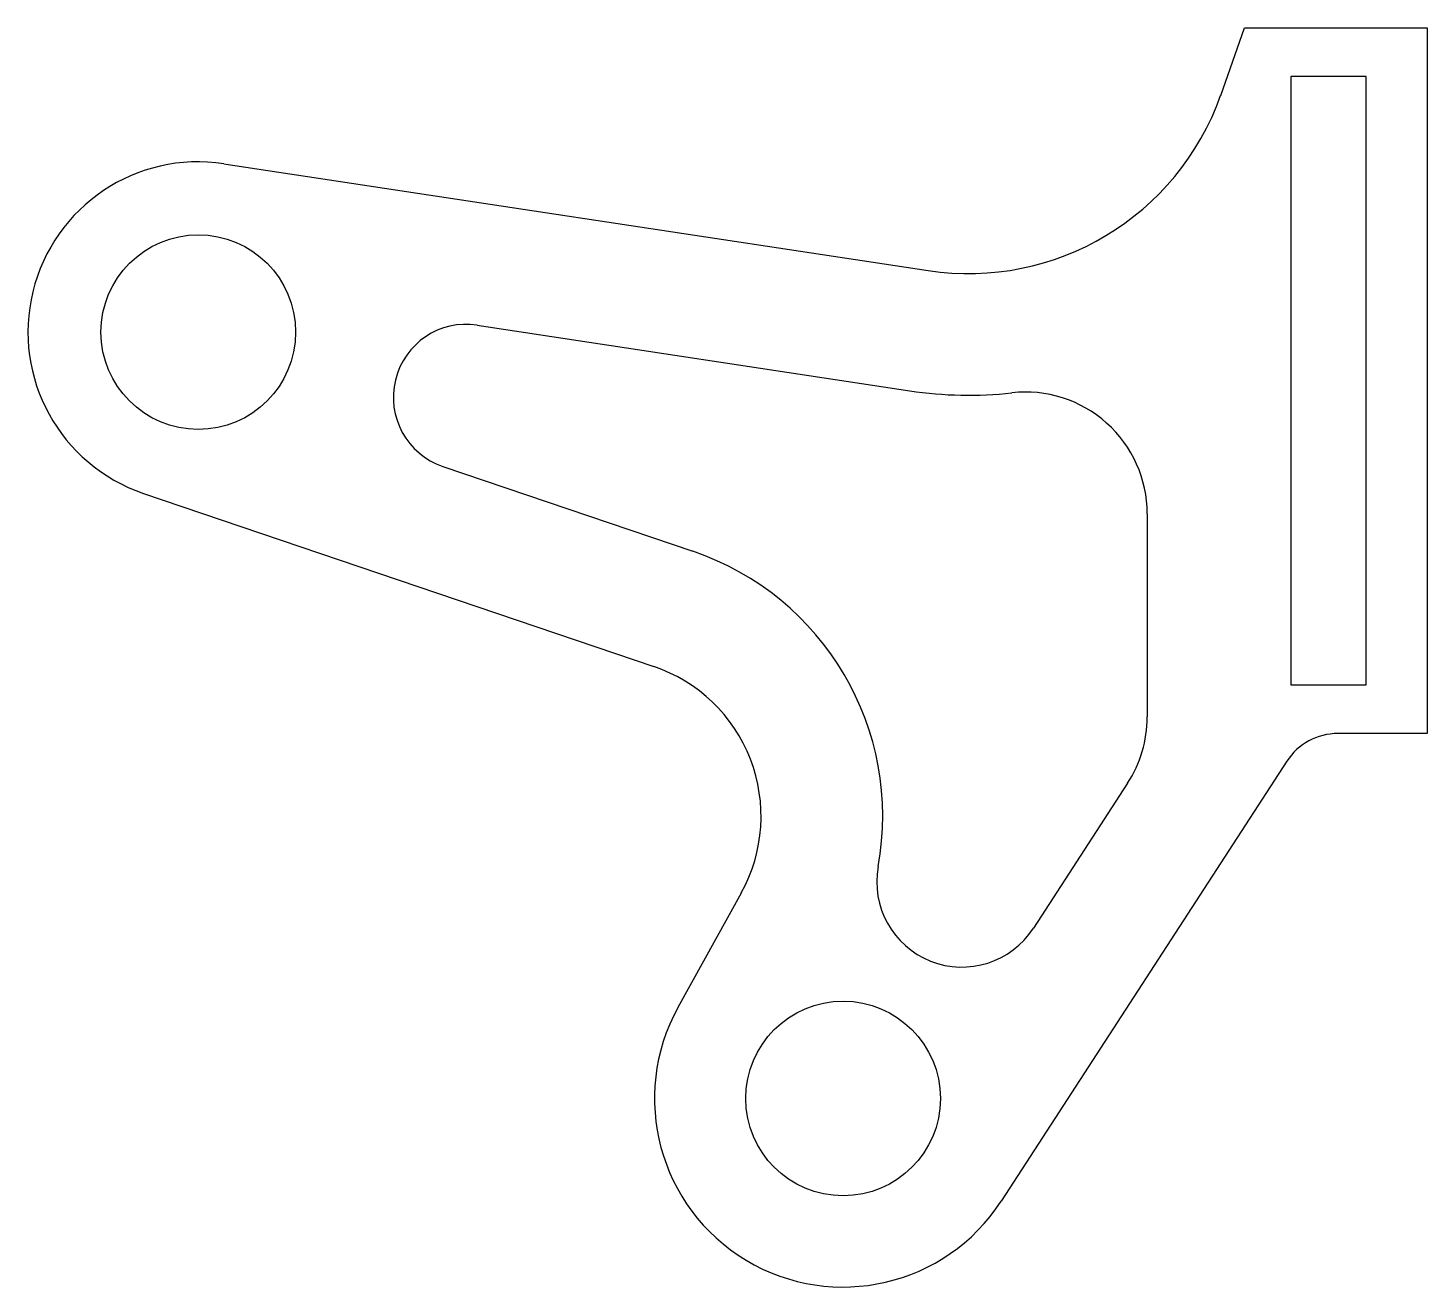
# Model space of a CAD drawing. Header units: millimetres. Extents: x -67 to 48, y -16 to 88.
import ezdxf

# ---------------------------------------------------------------- set-up
doc = ezdxf.new("R2010")
doc.units = ezdxf.units.MM

msp = doc.modelspace()

# ---------------------------------------------------------------- linework, layer by layer
at = {"color": 7, "linetype": 'Continuous', "lineweight": 25}
for p, q in [((31.04, 82.46), (33, 88)), ((33, 88), (48, 88)), ((48, 88), (48, 30)), ((36.8, 84), (36.8, 34)), ((43, 84), (36.8, 84)), ((43, 34), (43, 84)), ((-50.9, 76.84), (7, 68.06)), ((-30.07, 63.57), (5.5, 58.17)), ((-32.9, 51.95), (-12.35, 44.98)), ((-57.5, 49.74), (-15.56, 35.51)), ((25, 48.07), (25, 31.36)), ((36.8, 34), (43, 34)), ((48, 30), (40.67, 30)), ((36.48, 27.72), (13, -8.44)), ((23.39, 25.92), (15.64, 13.99)), ((-13.56, 7.5), (-8.36, 16.91))]:
    msp.add_line(p, q, dxfattribs=at)
for centre in [(-53, 63), (0, 0)]:
    msp.add_circle(centre, 8, dxfattribs=at)
for centre, radius, start, end in [((10.3, 89.81), 22, 261.3731, 340.4845), ((-53, 63), 14, 81.3731, 251.2507), ((-30.97, 57.64), 6, 81.3731, 251.2507), ((10.3, 89.81), 32, 261.3731, 276.4251), ((15, 48.07), 10, 0, 96.4251), ((-19.74, 23.2), 23, 349.6398, 71.2507), ((-19.74, 23.2), 13, 331.0615, 71.2507), ((15, 31.36), 10, 327.0041, 0), ((40.67, 25), 5, 90, 147.0041), ((9.77, 17.8), 7, 169.6398, 327.0041), ((0, 0), 15.5, 151.0615, 327.0041)]:
    msp.add_arc(centre, radius, start, end, dxfattribs=at)

doc.saveas('drawing.dxf')
